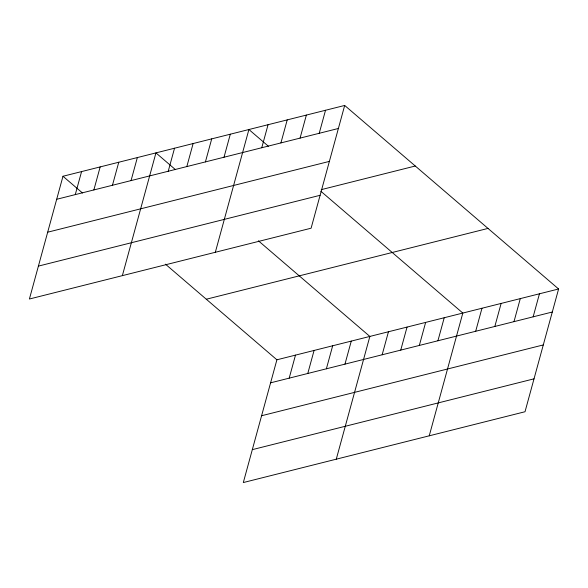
<?xml version="1.0" encoding="UTF-8"?>
<svg xmlns="http://www.w3.org/2000/svg" width="588" height="588" viewBox="0 0 588 588"><rect width="100%" height="100%" fill="white"/><g stroke="black" fill="none" stroke-linecap="round" stroke-linejoin="round"><path stroke-width="0.88" d="M344.686 105.45L62.982 176.26L29.4 299.013L311.103 228.203L344.686 105.45L558.6 288.987L525.018 411.74L243.314 482.55L276.897 359.797L558.6 288.987M75.271 194.613L81.57 171.586M93.867 189.939L100.166 166.911M112.455 185.271L118.761 162.237M131.05 180.597L137.349 157.569M122.363 275.647L155.945 152.895L175.437 169.623M168.234 171.248L174.533 148.22M186.83 166.573L193.129 143.546M205.418 161.898L211.717 138.871M224.013 157.231L230.312 134.196M215.326 252.281L248.908 129.522L268.4 146.25M261.763 147.742L268.062 124.707M280.917 142.928L287.216 119.893M300.071 138.107L306.37 115.079M319.225 133.292L325.524 110.265M289.193 378.15L295.492 355.123M307.781 373.476L314.08 350.448M326.377 368.808L332.676 345.773M344.965 364.134L351.271 341.099M336.277 459.184L369.859 336.432L258.397 240.801M382.156 354.784L388.455 331.757M400.744 350.11L407.043 327.082M419.34 345.435L425.639 322.408M437.928 340.768L444.227 317.733M429.24 435.818L462.822 313.059L320.879 191.284M475.677 331.279L481.976 308.244M494.831 326.458L501.13 303.43M513.986 321.643L520.292 298.616M533.147 316.829L539.446 293.802M56.683 199.288L338.379 128.478M47.679 232.201L329.383 161.391M321.239 189.652L415.275 166.014M38.404 266.107L320.107 195.297M206.307 299.226L488.011 228.416M270.598 382.825L552.301 312.015M261.594 415.738L543.297 344.928M252.318 449.644L534.022 378.834M62.982 176.26L82.482 192.989M165.441 264.166L276.897 359.797"/></g></svg>
